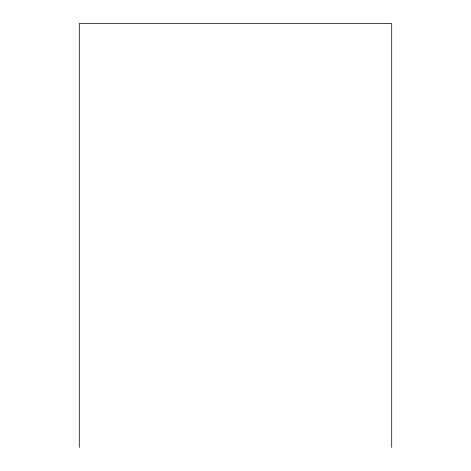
<?xml version="1.0" encoding="UTF-8"?>
<svg xmlns="http://www.w3.org/2000/svg" width="471" height="471" viewBox="0 0 471 471"><rect width="100%" height="100%" fill="white"/><g stroke="black" fill="none" stroke-linecap="round" stroke-linejoin="round"><path stroke-width="0.71" d="M391.713 447.45L391.713 23.55L79.287 23.55L79.287 447.45"/></g></svg>
